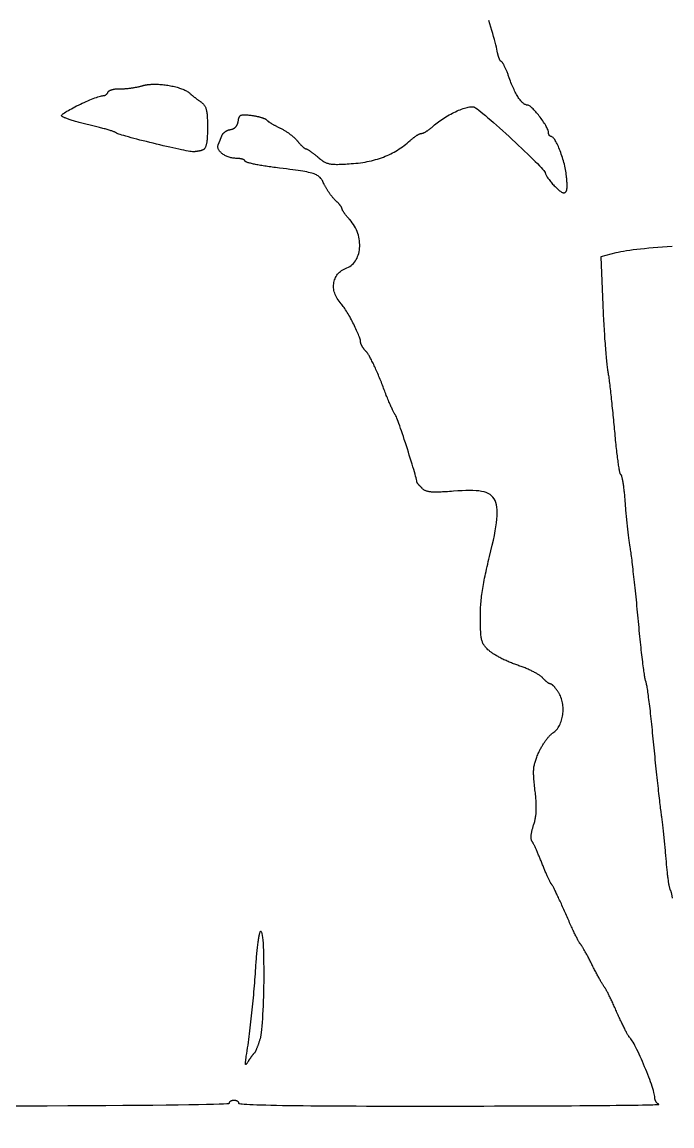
# Model space of a CAD drawing. Extents: x 2.5 to 77.5, y 2.5 to 77.5.
# Drawn here: x 39.68 to 52.06, y 18.83 to 39.86 of the extents above; entities that cross this region are included whole.
import ezdxf

# ---------------------------------------------------------------- set-up
doc = ezdxf.new("R2010")
doc.units = 0
doc.layers.get('0').update_dxf_attribs({"linetype": 'CONTINUOUS'})
doc.layers.add('YUYUKO', color=7, linetype='CONTINUOUS')

msp = doc.modelspace()

# ---------------------------------------------------------------- linework, layer by layer
msp.add_circle((40, 40), 37.5)
at = {"layer": 'YUYUKO'}
for points in [[(39.297, 19.21), (39.74, 19.211), (40.159, 19.213), (40.554, 19.215), (40.925, 19.217), (41.273, 19.219), (41.597, 19.221), (41.897, 19.223), (42.173, 19.225), (42.425, 19.228), (42.653, 19.231), (42.858, 19.233), (43.038, 19.236), (43.195, 19.239), (43.327, 19.242), (43.435, 19.246), (43.52, 19.249), (43.58, 19.253), (43.616, 19.256), (43.628, 19.26), (43.629, 19.263), (43.629, 19.266), (43.63, 19.269), (43.63, 19.272), (43.631, 19.275), (43.633, 19.278), (43.634, 19.281), (43.636, 19.284), (43.638, 19.286), (43.64, 19.289), (43.642, 19.292), (43.645, 19.294), (43.647, 19.296), (43.65, 19.299), (43.653, 19.301), (43.656, 19.303), (43.659, 19.305), (43.663, 19.307), (43.666, 19.309), (43.67, 19.31), (43.674, 19.312), (43.678, 19.313), (43.682, 19.314), (43.686, 19.315), (43.69, 19.316), (43.694, 19.317), (43.699, 19.318), (43.703, 19.319), (43.708, 19.319), (43.713, 19.319), (43.717, 19.319), (43.722, 19.319), (43.727, 19.319), (43.731, 19.319), (43.736, 19.318), (43.74, 19.317), (43.745, 19.316), (43.749, 19.315), (43.753, 19.314), (43.757, 19.313), (43.761, 19.312), (43.765, 19.31), (43.768, 19.309), (43.772, 19.307), (43.775, 19.305), (43.779, 19.303), (43.782, 19.301), (43.785, 19.299), (43.788, 19.296), (43.79, 19.294), (43.793, 19.292), (43.795, 19.289), (43.797, 19.286), (43.799, 19.284), (43.801, 19.281), (43.802, 19.278), (43.803, 19.275), (43.804, 19.272), (43.805, 19.269), (43.806, 19.266), (43.806, 19.263), (43.806, 19.26), (43.811, 19.256), (43.823, 19.253), (43.845, 19.249), (43.875, 19.246), (43.914, 19.243), (43.961, 19.24), (44.017, 19.237), (44.081, 19.234), (44.153, 19.231), (44.234, 19.228), (44.324, 19.226), (44.422, 19.224), (44.528, 19.222), (44.642, 19.219), (44.765, 19.218), (44.896, 19.216), (45.036, 19.214), (45.183, 19.213), (45.339, 19.211), (45.504, 19.21), (45.676, 19.209), (45.856, 19.208), (46.045, 19.207), (46.242, 19.206), (46.447, 19.206), (46.66, 19.205), (46.881, 19.205), (47.11, 19.205), (47.347, 19.205), (47.592, 19.205), (47.845, 19.205), (48.058, 19.205), (48.269, 19.206), (48.476, 19.206), (48.68, 19.207), (48.88, 19.207), (49.075, 19.208), (49.267, 19.208), (49.453, 19.209), (49.635, 19.21), (49.811, 19.211), (49.982, 19.212), (50.147, 19.213), (50.306, 19.214), (50.459, 19.215), (50.605, 19.216), (50.744, 19.217), (50.876, 19.219), (51, 19.22), (51.117, 19.221), (51.226, 19.222), (51.326, 19.224), (51.417, 19.225), (51.5, 19.227), (51.574, 19.228), (51.638, 19.23), (51.693, 19.231), (51.737, 19.233), (51.771, 19.234), (51.795, 19.236), (51.808, 19.237), (51.809, 19.239), (51.805, 19.241), (51.802, 19.243), (51.798, 19.245), (51.794, 19.247), (51.79, 19.25), (51.786, 19.253), (51.783, 19.256), (51.779, 19.259), (51.776, 19.263), (51.773, 19.266), (51.769, 19.27), (51.766, 19.274), (51.763, 19.278), (51.76, 19.282), (51.757, 19.287), (51.755, 19.291), (51.752, 19.296), (51.75, 19.301), (51.747, 19.306), (51.745, 19.311), (51.743, 19.316), (51.742, 19.321), (51.74, 19.326), (51.738, 19.331), (51.737, 19.336), (51.736, 19.341), (51.735, 19.347), (51.734, 19.352), (51.734, 19.357), (51.733, 19.363), (51.733, 19.368), (51.732, 19.387), (51.728, 19.41), (51.723, 19.437), (51.715, 19.467), (51.706, 19.501), (51.694, 19.538), (51.682, 19.578), (51.668, 19.62), (51.652, 19.664), (51.636, 19.71), (51.618, 19.757), (51.599, 19.806), (51.58, 19.855), (51.56, 19.904), (51.54, 19.954), (51.519, 20.004), (51.498, 20.053), (51.477, 20.101), (51.456, 20.149), (51.435, 20.194), (51.414, 20.238), (51.394, 20.28), (51.375, 20.32), (51.356, 20.357), (51.338, 20.39), (51.321, 20.421), (51.305, 20.447), (51.29, 20.47), (51.277, 20.488), (51.265, 20.502), (51.255, 20.511), (51.252, 20.513), (51.249, 20.517), (51.245, 20.521), (51.241, 20.527), (51.237, 20.534), (51.232, 20.541), (51.226, 20.55), (51.22, 20.56), (51.214, 20.571), (51.208, 20.583), (51.201, 20.596), (51.193, 20.609), (51.186, 20.624), (51.178, 20.639), (51.17, 20.655), (51.161, 20.671), (51.153, 20.689), (51.144, 20.707), (51.135, 20.726), (51.125, 20.745), (51.116, 20.765), (51.106, 20.785), (51.096, 20.806), (51.086, 20.827), (51.076, 20.849), (51.066, 20.871), (51.055, 20.894), (51.045, 20.917), (51.034, 20.94), (51.024, 20.964), (51.013, 20.987), (51.003, 21.011), (50.993, 21.034), (50.982, 21.058), (50.972, 21.081), (50.961, 21.103), (50.951, 21.125), (50.941, 21.147), (50.931, 21.169), (50.922, 21.19), (50.912, 21.21), (50.903, 21.23), (50.893, 21.25), (50.884, 21.268), (50.876, 21.286), (50.867, 21.304), (50.859, 21.321), (50.851, 21.337), (50.843, 21.352), (50.836, 21.367), (50.829, 21.38), (50.822, 21.393), (50.816, 21.405), (50.81, 21.416), (50.805, 21.426), (50.799, 21.435), (50.795, 21.443), (50.791, 21.45), (50.787, 21.455), (50.784, 21.46), (50.781, 21.463), (50.779, 21.466), (50.776, 21.468), (50.774, 21.471), (50.77, 21.475), (50.767, 21.48), (50.762, 21.486), (50.758, 21.493), (50.753, 21.501), (50.747, 21.51), (50.741, 21.52), (50.735, 21.53), (50.728, 21.541), (50.722, 21.553), (50.714, 21.566), (50.707, 21.579), (50.699, 21.593), (50.691, 21.608), (50.682, 21.623), (50.673, 21.639), (50.665, 21.655), (50.655, 21.672), (50.646, 21.689), (50.637, 21.707), (50.627, 21.725), (50.617, 21.744), (50.607, 21.763), (50.597, 21.782), (50.587, 21.802), (50.577, 21.822), (50.566, 21.842), (50.556, 21.862), (50.546, 21.883), (50.535, 21.903), (50.525, 21.923), (50.515, 21.944), (50.504, 21.963), (50.494, 21.983), (50.484, 22.002), (50.474, 22.021), (50.464, 22.04), (50.455, 22.058), (50.445, 22.076), (50.436, 22.093), (50.427, 22.11), (50.418, 22.126), (50.409, 22.142), (50.4, 22.157), (50.392, 22.172), (50.384, 22.186), (50.376, 22.199), (50.369, 22.212), (50.362, 22.224), (50.355, 22.235), (50.349, 22.246), (50.343, 22.255), (50.337, 22.264), (50.332, 22.272), (50.328, 22.279), (50.323, 22.285), (50.319, 22.29), (50.316, 22.294), (50.313, 22.297), (50.311, 22.3), (50.308, 22.302), (50.305, 22.306), (50.302, 22.311), (50.297, 22.317), (50.293, 22.325), (50.287, 22.334), (50.282, 22.345), (50.275, 22.356), (50.269, 22.369), (50.261, 22.383), (50.254, 22.398), (50.246, 22.414), (50.237, 22.431), (50.228, 22.449), (50.219, 22.468), (50.21, 22.488), (50.2, 22.508), (50.189, 22.53), (50.179, 22.552), (50.168, 22.575), (50.157, 22.599), (50.146, 22.623), (50.135, 22.648), (50.123, 22.673), (50.111, 22.699), (50.099, 22.726), (50.087, 22.753), (50.075, 22.78), (50.063, 22.808), (50.05, 22.836), (50.038, 22.865), (50.025, 22.893), (50.013, 22.921), (50.001, 22.949), (49.988, 22.977), (49.976, 23.004), (49.964, 23.03), (49.953, 23.056), (49.941, 23.082), (49.93, 23.107), (49.918, 23.131), (49.907, 23.155), (49.897, 23.178), (49.886, 23.2), (49.876, 23.222), (49.866, 23.243), (49.857, 23.263), (49.848, 23.282), (49.839, 23.3), (49.83, 23.317), (49.822, 23.333), (49.815, 23.348), (49.808, 23.362), (49.801, 23.375), (49.795, 23.387), (49.789, 23.397), (49.784, 23.406), (49.779, 23.414), (49.775, 23.421), (49.772, 23.426), (49.769, 23.43), (49.767, 23.432), (49.765, 23.434), (49.762, 23.437), (49.759, 23.441), (49.756, 23.446), (49.753, 23.452), (49.749, 23.458), (49.745, 23.466), (49.74, 23.474), (49.736, 23.483), (49.731, 23.493), (49.725, 23.503), (49.72, 23.514), (49.714, 23.526), (49.708, 23.538), (49.702, 23.551), (49.696, 23.565), (49.69, 23.579), (49.683, 23.594), (49.676, 23.609), (49.67, 23.624), (49.663, 23.641), (49.655, 23.657), (49.648, 23.674), (49.641, 23.691), (49.634, 23.709), (49.626, 23.726), (49.619, 23.745), (49.611, 23.763), (49.604, 23.782), (49.596, 23.8), (49.589, 23.819), (49.581, 23.838), (49.574, 23.857), (49.566, 23.876), (49.559, 23.895), (49.551, 23.914), (49.544, 23.932), (49.536, 23.95), (49.529, 23.968), (49.521, 23.986), (49.514, 24.003), (49.506, 24.02), (49.499, 24.037), (49.492, 24.053), (49.485, 24.069), (49.478, 24.085), (49.471, 24.1), (49.465, 24.114), (49.458, 24.128), (49.452, 24.142), (49.446, 24.154), (49.44, 24.167), (49.435, 24.178), (49.429, 24.189), (49.424, 24.199), (49.419, 24.208), (49.415, 24.217), (49.41, 24.225), (49.406, 24.231), (49.403, 24.238), (49.399, 24.243), (49.396, 24.247), (49.393, 24.251), (49.391, 24.256), (49.388, 24.261), (49.386, 24.267), (49.384, 24.273), (49.382, 24.28), (49.381, 24.287), (49.38, 24.295), (49.379, 24.302), (49.378, 24.311), (49.378, 24.319), (49.378, 24.328), (49.378, 24.338), (49.378, 24.348), (49.379, 24.358), (49.38, 24.368), (49.381, 24.379), (49.382, 24.39), (49.384, 24.401), (49.386, 24.413), (49.388, 24.424), (49.391, 24.437), (49.393, 24.449), (49.396, 24.462), (49.4, 24.474), (49.403, 24.488), (49.407, 24.501), (49.411, 24.514), (49.415, 24.528), (49.419, 24.542), (49.424, 24.556), (49.43, 24.573), (49.435, 24.591), (49.44, 24.608), (49.445, 24.625), (49.449, 24.643), (49.453, 24.66), (49.457, 24.678), (49.46, 24.696), (49.463, 24.714), (49.466, 24.732), (49.468, 24.751), (49.471, 24.769), (49.472, 24.789), (49.474, 24.808), (49.475, 24.828), (49.476, 24.849), (49.476, 24.869), (49.476, 24.891), (49.476, 24.913), (49.476, 24.935), (49.475, 24.958), (49.474, 24.982), (49.473, 25.007), (49.471, 25.032), (49.469, 25.058), (49.467, 25.085), (49.464, 25.112), (49.462, 25.14), (49.459, 25.17), (49.455, 25.2), (49.451, 25.231), (49.447, 25.267), (49.443, 25.302), (49.439, 25.335), (49.436, 25.366), (49.433, 25.395), (49.431, 25.424), (49.429, 25.451), (49.427, 25.476), (49.426, 25.501), (49.425, 25.525), (49.425, 25.547), (49.425, 25.569), (49.425, 25.59), (49.426, 25.61), (49.428, 25.63), (49.43, 25.649), (49.432, 25.668), (49.435, 25.686), (49.439, 25.705), (49.443, 25.723), (49.447, 25.741), (49.452, 25.759), (49.458, 25.778), (49.464, 25.797), (49.471, 25.816), (49.478, 25.835), (49.486, 25.855), (49.494, 25.876), (49.503, 25.897), (49.513, 25.919), (49.523, 25.942), (49.53, 25.957), (49.537, 25.972), (49.545, 25.987), (49.552, 26.002), (49.56, 26.016), (49.568, 26.031), (49.576, 26.046), (49.585, 26.061), (49.594, 26.075), (49.602, 26.09), (49.611, 26.104), (49.62, 26.118), (49.63, 26.132), (49.639, 26.145), (49.648, 26.159), (49.657, 26.172), (49.667, 26.184), (49.676, 26.197), (49.686, 26.208), (49.695, 26.22), (49.704, 26.231), (49.713, 26.242), (49.722, 26.252), (49.731, 26.262), (49.74, 26.271), (49.749, 26.279), (49.758, 26.287), (49.766, 26.295), (49.774, 26.301), (49.782, 26.307), (49.79, 26.313), (49.809, 26.326), (49.827, 26.341), (49.845, 26.358), (49.861, 26.375), (49.877, 26.394), (49.891, 26.415), (49.905, 26.436), (49.917, 26.458), (49.929, 26.481), (49.939, 26.505), (49.949, 26.529), (49.957, 26.555), (49.965, 26.581), (49.971, 26.607), (49.977, 26.634), (49.981, 26.662), (49.984, 26.689), (49.986, 26.717), (49.987, 26.745), (49.987, 26.773), (49.986, 26.802), (49.984, 26.83), (49.98, 26.858), (49.975, 26.885), (49.97, 26.913), (49.962, 26.94), (49.954, 26.966), (49.945, 26.992), (49.934, 27.018), (49.922, 27.042), (49.909, 27.066), (49.903, 27.076), (49.897, 27.085), (49.891, 27.095), (49.885, 27.104), (49.879, 27.113), (49.873, 27.122), (49.867, 27.13), (49.861, 27.139), (49.856, 27.147), (49.85, 27.155), (49.844, 27.162), (49.838, 27.17), (49.832, 27.177), (49.826, 27.184), (49.821, 27.19), (49.815, 27.197), (49.81, 27.203), (49.804, 27.208), (49.799, 27.214), (49.794, 27.219), (49.789, 27.223), (49.784, 27.227), (49.78, 27.231), (49.775, 27.235), (49.771, 27.238), (49.767, 27.24), (49.763, 27.242), (49.759, 27.244), (49.756, 27.245), (49.753, 27.246), (49.75, 27.246), (49.747, 27.246), (49.744, 27.247), (49.74, 27.248), (49.737, 27.249), (49.733, 27.25), (49.729, 27.252), (49.725, 27.254), (49.72, 27.256), (49.716, 27.258), (49.711, 27.261), (49.706, 27.264), (49.702, 27.267), (49.696, 27.271), (49.691, 27.275), (49.686, 27.278), (49.681, 27.283), (49.675, 27.287), (49.67, 27.291), (49.664, 27.296), (49.659, 27.301), (49.653, 27.306), (49.647, 27.311), (49.642, 27.316), (49.636, 27.322), (49.63, 27.327), (49.625, 27.333), (49.619, 27.339), (49.614, 27.344), (49.608, 27.35), (49.603, 27.356), (49.597, 27.363), (49.592, 27.369), (49.585, 27.376), (49.577, 27.382), (49.569, 27.389), (49.56, 27.397), (49.549, 27.404), (49.538, 27.412), (49.527, 27.419), (49.514, 27.427), (49.501, 27.435), (49.487, 27.443), (49.473, 27.452), (49.458, 27.46), (49.443, 27.468), (49.426, 27.477), (49.41, 27.485), (49.393, 27.493), (49.376, 27.502), (49.358, 27.51), (49.34, 27.518), (49.321, 27.527), (49.302, 27.535), (49.283, 27.543), (49.264, 27.551), (49.244, 27.559), (49.225, 27.566), (49.205, 27.574), (49.185, 27.581), (49.165, 27.588), (49.145, 27.595), (49.125, 27.602), (49.105, 27.609), (49.085, 27.616), (49.065, 27.623), (49.044, 27.631), (49.024, 27.639), (49.003, 27.647), (48.982, 27.655), (48.962, 27.664), (48.941, 27.673), (48.921, 27.682), (48.9, 27.691), (48.88, 27.7), (48.86, 27.709), (48.841, 27.719), (48.821, 27.728), (48.802, 27.738), (48.784, 27.748), (48.765, 27.757), (48.748, 27.767), (48.73, 27.776), (48.714, 27.786), (48.697, 27.795), (48.682, 27.805), (48.667, 27.814), (48.653, 27.823), (48.639, 27.832), (48.626, 27.841), (48.614, 27.85), (48.603, 27.859), (48.593, 27.867), (48.584, 27.875), (48.569, 27.888), (48.555, 27.9), (48.543, 27.913), (48.531, 27.925), (48.519, 27.936), (48.509, 27.948), (48.499, 27.96), (48.49, 27.971), (48.481, 27.983), (48.474, 27.995), (48.466, 28.008), (48.46, 28.021), (48.454, 28.034), (48.448, 28.049), (48.443, 28.064), (48.439, 28.08), (48.435, 28.096), (48.431, 28.114), (48.428, 28.133), (48.425, 28.154), (48.422, 28.175), (48.42, 28.198), (48.418, 28.223), (48.417, 28.249), (48.415, 28.276), (48.414, 28.306), (48.413, 28.338), (48.412, 28.371), (48.411, 28.407), (48.411, 28.444), (48.41, 28.484), (48.41, 28.516), (48.41, 28.549), (48.41, 28.581), (48.411, 28.613), (48.412, 28.646), (48.414, 28.678), (48.416, 28.711), (48.418, 28.745), (48.42, 28.778), (48.423, 28.812), (48.427, 28.847), (48.431, 28.882), (48.435, 28.917), (48.44, 28.953), (48.445, 28.989), (48.45, 29.026), (48.456, 29.064), (48.462, 29.102), (48.469, 29.141), (48.476, 29.18), (48.484, 29.221), (48.492, 29.262), (48.5, 29.304), (48.509, 29.347), (48.519, 29.391), (48.529, 29.436), (48.539, 29.482), (48.55, 29.529), (48.561, 29.577), (48.573, 29.626), (48.586, 29.676), (48.612, 29.785), (48.637, 29.888), (48.658, 29.985), (48.677, 30.076), (48.694, 30.161), (48.707, 30.241), (48.718, 30.316), (48.726, 30.385), (48.731, 30.45), (48.733, 30.51), (48.731, 30.565), (48.727, 30.615), (48.718, 30.661), (48.707, 30.703), (48.692, 30.741), (48.673, 30.775), (48.651, 30.805), (48.625, 30.831), (48.595, 30.854), (48.56, 30.874), (48.522, 30.891), (48.48, 30.904), (48.434, 30.915), (48.383, 30.923), (48.328, 30.929), (48.268, 30.932), (48.204, 30.933), (48.135, 30.932), (48.062, 30.929), (47.983, 30.925), (47.9, 30.919), (47.86, 30.915), (47.822, 30.913), (47.787, 30.91), (47.753, 30.908), (47.72, 30.906), (47.69, 30.904), (47.661, 30.902), (47.634, 30.901), (47.608, 30.9), (47.583, 30.9), (47.56, 30.9), (47.539, 30.9), (47.518, 30.9), (47.499, 30.901), (47.481, 30.902), (47.465, 30.904), (47.449, 30.906), (47.434, 30.908), (47.42, 30.911), (47.407, 30.914), (47.394, 30.917), (47.383, 30.921), (47.372, 30.925), (47.362, 30.93), (47.352, 30.935), (47.342, 30.94), (47.334, 30.946), (47.325, 30.952), (47.317, 30.959), (47.309, 30.966), (47.301, 30.974), (47.296, 30.979), (47.291, 30.984), (47.286, 30.989), (47.281, 30.994), (47.276, 30.999), (47.271, 31.004), (47.267, 31.009), (47.262, 31.014), (47.258, 31.018), (47.253, 31.023), (47.249, 31.028), (47.245, 31.032), (47.241, 31.037), (47.238, 31.041), (47.234, 31.045), (47.231, 31.049), (47.227, 31.053), (47.224, 31.057), (47.221, 31.06), (47.219, 31.064), (47.216, 31.067), (47.214, 31.07), (47.212, 31.073), (47.21, 31.075), (47.208, 31.078), (47.207, 31.08), (47.206, 31.082), (47.205, 31.084), (47.204, 31.086), (47.204, 31.087), (47.203, 31.088), (47.202, 31.1), (47.199, 31.118), (47.194, 31.141), (47.186, 31.171), (47.177, 31.205), (47.166, 31.244), (47.154, 31.287), (47.14, 31.334), (47.126, 31.383), (47.11, 31.436), (47.093, 31.491), (47.075, 31.547), (47.057, 31.606), (47.039, 31.665), (47.02, 31.724), (47.001, 31.784), (46.982, 31.843), (46.962, 31.901), (46.944, 31.958), (46.925, 32.013), (46.907, 32.066), (46.89, 32.116), (46.874, 32.163), (46.859, 32.207), (46.844, 32.246), (46.831, 32.281), (46.82, 32.311), (46.81, 32.336), (46.802, 32.354), (46.795, 32.367), (46.791, 32.373), (46.788, 32.375), (46.785, 32.379), (46.781, 32.384), (46.777, 32.391), (46.772, 32.398), (46.767, 32.408), (46.762, 32.418), (46.756, 32.429), (46.749, 32.442), (46.743, 32.456), (46.736, 32.471), (46.728, 32.487), (46.721, 32.504), (46.713, 32.522), (46.704, 32.541), (46.696, 32.56), (46.687, 32.581), (46.678, 32.602), (46.668, 32.624), (46.659, 32.647), (46.649, 32.671), (46.639, 32.695), (46.629, 32.72), (46.619, 32.745), (46.609, 32.771), (46.598, 32.798), (46.588, 32.825), (46.577, 32.852), (46.567, 32.879), (46.556, 32.908), (46.545, 32.936), (46.534, 32.964), (46.524, 32.993), (46.512, 33.021), (46.501, 33.049), (46.49, 33.077), (46.479, 33.104), (46.467, 33.132), (46.456, 33.158), (46.445, 33.185), (46.433, 33.211), (46.422, 33.237), (46.411, 33.262), (46.4, 33.286), (46.389, 33.31), (46.378, 33.333), (46.367, 33.356), (46.356, 33.378), (46.346, 33.399), (46.336, 33.419), (46.326, 33.438), (46.316, 33.456), (46.307, 33.473), (46.298, 33.49), (46.289, 33.505), (46.28, 33.519), (46.272, 33.532), (46.265, 33.543), (46.257, 33.554), (46.251, 33.563), (46.244, 33.571), (46.238, 33.577), (46.233, 33.583), (46.227, 33.589), (46.222, 33.595), (46.216, 33.601), (46.211, 33.607), (46.206, 33.613), (46.2, 33.619), (46.195, 33.626), (46.191, 33.632), (46.186, 33.639), (46.181, 33.645), (46.177, 33.651), (46.172, 33.658), (46.168, 33.664), (46.164, 33.67), (46.16, 33.677), (46.157, 33.683), (46.153, 33.689), (46.15, 33.695), (46.147, 33.701), (46.144, 33.707), (46.142, 33.712), (46.14, 33.718), (46.137, 33.723), (46.136, 33.728), (46.134, 33.733), (46.133, 33.738), (46.132, 33.743), (46.131, 33.747), (46.13, 33.751), (46.13, 33.755), (46.13, 33.767), (46.127, 33.781), (46.124, 33.797), (46.119, 33.815), (46.113, 33.834), (46.105, 33.856), (46.097, 33.879), (46.087, 33.903), (46.077, 33.928), (46.065, 33.955), (46.053, 33.982), (46.041, 34.01), (46.027, 34.039), (46.013, 34.068), (45.998, 34.098), (45.983, 34.127), (45.968, 34.157), (45.953, 34.186), (45.937, 34.215), (45.921, 34.244), (45.905, 34.272), (45.889, 34.3), (45.873, 34.326), (45.858, 34.351), (45.842, 34.376), (45.827, 34.399), (45.813, 34.42), (45.799, 34.44), (45.785, 34.457), (45.772, 34.473), (45.76, 34.487), (45.738, 34.512), (45.719, 34.537), (45.7, 34.562), (45.684, 34.588), (45.669, 34.613), (45.657, 34.639), (45.645, 34.665), (45.636, 34.692), (45.628, 34.718), (45.622, 34.744), (45.618, 34.77), (45.615, 34.796), (45.614, 34.821), (45.614, 34.847), (45.617, 34.872), (45.621, 34.896), (45.626, 34.92), (45.633, 34.944), (45.642, 34.967), (45.652, 34.989), (45.664, 35.011), (45.677, 35.032), (45.692, 35.052), (45.709, 35.071), (45.727, 35.089), (45.747, 35.106), (45.768, 35.122), (45.791, 35.137), (45.815, 35.151), (45.841, 35.164), (45.868, 35.175), (45.896, 35.188), (45.923, 35.202), (45.948, 35.219), (45.971, 35.238), (45.992, 35.259), (46.012, 35.281), (46.03, 35.306), (46.046, 35.332), (46.061, 35.359), (46.073, 35.388), (46.084, 35.418), (46.093, 35.449), (46.101, 35.481), (46.106, 35.514), (46.11, 35.548), (46.112, 35.583), (46.112, 35.618), (46.111, 35.653), (46.107, 35.689), (46.102, 35.724), (46.095, 35.76), (46.086, 35.796), (46.075, 35.831), (46.062, 35.867), (46.048, 35.901), (46.031, 35.936), (46.013, 35.969), (45.993, 36.002), (45.971, 36.034), (45.947, 36.064), (45.921, 36.094), (45.913, 36.102), (45.905, 36.111), (45.898, 36.119), (45.89, 36.128), (45.883, 36.136), (45.876, 36.145), (45.869, 36.153), (45.862, 36.162), (45.855, 36.17), (45.849, 36.178), (45.843, 36.186), (45.837, 36.194), (45.831, 36.202), (45.825, 36.21), (45.82, 36.217), (45.815, 36.224), (45.81, 36.231), (45.805, 36.238), (45.801, 36.245), (45.797, 36.251), (45.793, 36.257), (45.79, 36.263), (45.787, 36.269), (45.784, 36.274), (45.782, 36.279), (45.78, 36.284), (45.778, 36.288), (45.777, 36.292), (45.776, 36.295), (45.775, 36.299), (45.775, 36.301), (45.775, 36.304), (45.774, 36.307), (45.773, 36.31), (45.772, 36.313), (45.771, 36.317), (45.769, 36.321), (45.767, 36.325), (45.764, 36.329), (45.762, 36.334), (45.759, 36.338), (45.756, 36.343), (45.752, 36.348), (45.749, 36.353), (45.745, 36.359), (45.741, 36.364), (45.736, 36.369), (45.732, 36.375), (45.727, 36.381), (45.722, 36.386), (45.717, 36.392), (45.712, 36.398), (45.706, 36.404), (45.701, 36.41), (45.695, 36.416), (45.689, 36.422), (45.683, 36.428), (45.677, 36.434), (45.671, 36.44), (45.665, 36.446), (45.658, 36.452), (45.652, 36.458), (45.645, 36.464), (45.639, 36.471), (45.632, 36.478), (45.625, 36.485), (45.618, 36.493), (45.61, 36.501), (45.603, 36.509), (45.595, 36.518), (45.588, 36.527), (45.58, 36.537), (45.573, 36.546), (45.565, 36.556), (45.558, 36.566), (45.55, 36.577), (45.542, 36.587), (45.535, 36.598), (45.527, 36.609), (45.52, 36.62), (45.513, 36.63), (45.506, 36.641), (45.499, 36.653), (45.492, 36.664), (45.485, 36.675), (45.478, 36.686), (45.472, 36.697), (45.466, 36.708), (45.46, 36.719), (45.454, 36.729), (45.448, 36.74), (45.443, 36.75), (45.438, 36.761), (45.428, 36.781), (45.419, 36.8), (45.41, 36.818), (45.4, 36.835), (45.391, 36.85), (45.381, 36.865), (45.37, 36.879), (45.359, 36.892), (45.347, 36.904), (45.334, 36.915), (45.319, 36.926), (45.304, 36.936), (45.286, 36.945), (45.267, 36.954), (45.246, 36.963), (45.223, 36.971), (45.197, 36.978), (45.169, 36.986), (45.139, 36.993), (45.106, 37), (45.069, 37.007), (45.03, 37.014), (44.987, 37.021), (44.941, 37.028), (44.891, 37.035), (44.838, 37.043), (44.78, 37.05), (44.719, 37.058), (44.653, 37.066), (44.582, 37.075), (44.507, 37.084), (44.476, 37.088), (44.446, 37.092), (44.416, 37.096), (44.387, 37.1), (44.358, 37.105), (44.329, 37.109), (44.302, 37.113), (44.275, 37.117), (44.248, 37.122), (44.223, 37.126), (44.198, 37.13), (44.174, 37.135), (44.151, 37.139), (44.129, 37.143), (44.107, 37.148), (44.087, 37.152), (44.068, 37.156), (44.049, 37.16), (44.032, 37.165), (44.016, 37.169), (44.001, 37.173), (43.988, 37.177), (43.975, 37.181), (43.964, 37.184), (43.955, 37.188), (43.946, 37.191), (43.939, 37.195), (43.934, 37.198), (43.93, 37.201), (43.928, 37.204), (43.927, 37.207), (43.927, 37.21), (43.926, 37.213), (43.925, 37.215), (43.923, 37.218), (43.921, 37.221), (43.918, 37.223), (43.915, 37.226), (43.912, 37.228), (43.908, 37.231), (43.904, 37.233), (43.9, 37.235), (43.895, 37.237), (43.89, 37.24), (43.884, 37.242), (43.878, 37.244), (43.872, 37.245), (43.865, 37.247), (43.859, 37.249), (43.852, 37.25), (43.844, 37.252), (43.837, 37.253), (43.829, 37.255), (43.821, 37.256), (43.813, 37.257), (43.805, 37.258), (43.796, 37.258), (43.787, 37.259), (43.779, 37.259), (43.77, 37.26), (43.76, 37.26), (43.751, 37.26), (43.733, 37.261), (43.714, 37.262), (43.696, 37.264), (43.678, 37.267), (43.66, 37.271), (43.642, 37.276), (43.624, 37.281), (43.607, 37.287), (43.59, 37.294), (43.574, 37.301), (43.558, 37.309), (43.542, 37.317), (43.527, 37.326), (43.513, 37.335), (43.5, 37.345), (43.487, 37.355), (43.475, 37.365), (43.464, 37.376), (43.453, 37.387), (43.444, 37.398), (43.435, 37.409), (43.428, 37.42), (43.422, 37.431), (43.417, 37.443), (43.413, 37.454), (43.41, 37.466), (43.409, 37.477), (43.408, 37.488), (43.41, 37.499), (43.413, 37.51), (43.417, 37.521), (43.419, 37.524), (43.42, 37.528), (43.422, 37.532), (43.424, 37.537), (43.426, 37.541), (43.428, 37.546), (43.43, 37.551), (43.433, 37.556), (43.435, 37.561), (43.437, 37.567), (43.439, 37.572), (43.442, 37.578), (43.444, 37.584), (43.446, 37.589), (43.449, 37.595), (43.451, 37.601), (43.453, 37.607), (43.456, 37.613), (43.458, 37.619), (43.461, 37.625), (43.463, 37.632), (43.465, 37.638), (43.468, 37.644), (43.47, 37.65), (43.472, 37.656), (43.474, 37.662), (43.476, 37.667), (43.479, 37.673), (43.481, 37.679), (43.483, 37.684), (43.485, 37.69), (43.487, 37.695), (43.489, 37.701), (43.492, 37.706), (43.495, 37.711), (43.498, 37.716), (43.502, 37.721), (43.506, 37.727), (43.51, 37.732), (43.514, 37.737), (43.519, 37.741), (43.524, 37.746), (43.529, 37.751), (43.534, 37.755), (43.54, 37.76), (43.545, 37.764), (43.551, 37.768), (43.557, 37.772), (43.563, 37.776), (43.569, 37.78), (43.576, 37.783), (43.582, 37.787), (43.589, 37.79), (43.595, 37.793), (43.602, 37.795), (43.609, 37.798), (43.615, 37.8), (43.622, 37.802), (43.629, 37.804), (43.636, 37.806), (43.643, 37.807), (43.65, 37.808), (43.657, 37.81), (43.665, 37.811), (43.673, 37.813), (43.68, 37.815), (43.687, 37.817), (43.694, 37.82), (43.701, 37.823), (43.707, 37.826), (43.714, 37.83), (43.72, 37.833), (43.726, 37.837), (43.731, 37.841), (43.737, 37.846), (43.742, 37.851), (43.747, 37.855), (43.752, 37.861), (43.757, 37.866), (43.761, 37.872), (43.765, 37.878), (43.769, 37.884), (43.773, 37.89), (43.777, 37.897), (43.78, 37.904), (43.783, 37.911), (43.786, 37.918), (43.788, 37.926), (43.791, 37.934), (43.793, 37.942), (43.795, 37.95), (43.796, 37.958), (43.798, 37.967), (43.8, 37.979), (43.801, 37.991), (43.803, 38.001), (43.805, 38.011), (43.808, 38.02), (43.81, 38.029), (43.813, 38.037), (43.816, 38.045), (43.819, 38.051), (43.823, 38.057), (43.827, 38.063), (43.832, 38.068), (43.837, 38.073), (43.843, 38.077), (43.849, 38.08), (43.856, 38.083), (43.863, 38.085), (43.871, 38.087), (43.88, 38.089), (43.89, 38.09), (43.9, 38.091), (43.912, 38.091), (43.924, 38.091), (43.937, 38.09), (43.951, 38.089), (43.966, 38.088), (43.982, 38.086), (44, 38.085), (44.018, 38.082), (44.037, 38.08), (44.058, 38.077), (44.071, 38.075), (44.084, 38.073), (44.096, 38.071), (44.109, 38.069), (44.122, 38.067), (44.134, 38.065), (44.146, 38.062), (44.158, 38.06), (44.17, 38.057), (44.181, 38.055), (44.193, 38.052), (44.204, 38.049), (44.215, 38.046), (44.225, 38.043), (44.235, 38.04), (44.245, 38.037), (44.255, 38.034), (44.264, 38.031), (44.272, 38.028), (44.281, 38.025), (44.288, 38.022), (44.296, 38.019), (44.303, 38.016), (44.309, 38.013), (44.315, 38.01), (44.32, 38.007), (44.325, 38.004), (44.329, 38.001), (44.332, 37.998), (44.335, 37.995), (44.338, 37.993), (44.34, 37.99), (44.343, 37.986), (44.346, 37.983), (44.35, 37.979), (44.354, 37.976), (44.359, 37.972), (44.365, 37.967), (44.37, 37.963), (44.377, 37.958), (44.384, 37.954), (44.391, 37.949), (44.398, 37.944), (44.406, 37.939), (44.415, 37.934), (44.423, 37.928), (44.432, 37.923), (44.441, 37.917), (44.451, 37.912), (44.461, 37.906), (44.471, 37.9), (44.481, 37.895), (44.492, 37.889), (44.503, 37.883), (44.514, 37.878), (44.525, 37.872), (44.536, 37.866), (44.547, 37.86), (44.559, 37.855), (44.57, 37.849), (44.582, 37.843), (44.594, 37.838), (44.605, 37.832), (44.617, 37.826), (44.63, 37.82), (44.642, 37.814), (44.654, 37.807), (44.667, 37.799), (44.679, 37.792), (44.691, 37.784), (44.704, 37.777), (44.716, 37.768), (44.729, 37.76), (44.741, 37.752), (44.753, 37.743), (44.765, 37.735), (44.777, 37.726), (44.789, 37.717), (44.801, 37.708), (44.812, 37.699), (44.823, 37.69), (44.834, 37.681), (44.845, 37.672), (44.855, 37.663), (44.865, 37.654), (44.875, 37.645), (44.884, 37.636), (44.893, 37.628), (44.901, 37.619), (44.909, 37.611), (44.917, 37.602), (44.924, 37.594), (44.93, 37.586), (44.936, 37.578), (44.943, 37.571), (44.949, 37.563), (44.955, 37.556), (44.961, 37.548), (44.968, 37.541), (44.974, 37.534), (44.98, 37.527), (44.986, 37.521), (44.993, 37.514), (44.999, 37.508), (45.005, 37.502), (45.011, 37.496), (45.016, 37.491), (45.022, 37.485), (45.028, 37.48), (45.033, 37.475), (45.038, 37.471), (45.043, 37.466), (45.048, 37.462), (45.053, 37.459), (45.058, 37.455), (45.062, 37.452), (45.066, 37.449), (45.07, 37.447), (45.074, 37.445), (45.078, 37.443), (45.081, 37.442), (45.084, 37.441), (45.087, 37.44), (45.089, 37.44), (45.091, 37.44), (45.094, 37.439), (45.098, 37.438), (45.102, 37.437), (45.106, 37.435), (45.111, 37.433), (45.116, 37.43), (45.121, 37.427), (45.127, 37.424), (45.133, 37.42), (45.14, 37.416), (45.147, 37.411), (45.154, 37.407), (45.161, 37.402), (45.169, 37.397), (45.177, 37.391), (45.185, 37.385), (45.193, 37.379), (45.202, 37.373), (45.211, 37.367), (45.22, 37.36), (45.229, 37.353), (45.238, 37.346), (45.247, 37.339), (45.257, 37.331), (45.266, 37.324), (45.276, 37.316), (45.286, 37.308), (45.296, 37.3), (45.306, 37.292), (45.315, 37.283), (45.332, 37.27), (45.347, 37.257), (45.362, 37.245), (45.377, 37.234), (45.391, 37.223), (45.405, 37.214), (45.419, 37.205), (45.432, 37.196), (45.446, 37.189), (45.459, 37.182), (45.473, 37.176), (45.487, 37.17), (45.502, 37.165), (45.517, 37.161), (45.532, 37.157), (45.549, 37.154), (45.566, 37.151), (45.584, 37.149), (45.603, 37.147), (45.623, 37.146), (45.645, 37.146), (45.668, 37.145), (45.692, 37.145), (45.718, 37.146), (45.745, 37.147), (45.775, 37.148), (45.806, 37.149), (45.839, 37.151), (45.874, 37.153), (45.911, 37.156), (45.95, 37.159), (45.996, 37.162), (46.04, 37.166), (46.084, 37.171), (46.128, 37.177), (46.17, 37.183), (46.213, 37.19), (46.254, 37.198), (46.295, 37.206), (46.335, 37.215), (46.374, 37.225), (46.413, 37.235), (46.452, 37.246), (46.489, 37.258), (46.526, 37.271), (46.563, 37.284), (46.599, 37.299), (46.634, 37.313), (46.669, 37.329), (46.703, 37.345), (46.737, 37.362), (46.77, 37.38), (46.803, 37.399), (46.835, 37.418), (46.866, 37.438), (46.897, 37.459), (46.928, 37.48), (46.958, 37.502), (46.987, 37.525), (47.016, 37.549), (47.044, 37.574), (47.072, 37.599), (47.08, 37.606), (47.088, 37.613), (47.097, 37.621), (47.105, 37.628), (47.113, 37.634), (47.122, 37.641), (47.13, 37.648), (47.138, 37.654), (47.147, 37.66), (47.155, 37.666), (47.163, 37.672), (47.171, 37.678), (47.18, 37.684), (47.188, 37.689), (47.196, 37.694), (47.203, 37.699), (47.211, 37.703), (47.218, 37.708), (47.226, 37.712), (47.233, 37.715), (47.24, 37.719), (47.247, 37.722), (47.253, 37.725), (47.259, 37.728), (47.265, 37.73), (47.271, 37.732), (47.276, 37.733), (47.281, 37.735), (47.286, 37.736), (47.29, 37.736), (47.295, 37.736), (47.299, 37.737), (47.303, 37.737), (47.308, 37.738), (47.313, 37.74), (47.318, 37.741), (47.324, 37.743), (47.33, 37.746), (47.336, 37.748), (47.342, 37.751), (47.349, 37.755), (47.356, 37.758), (47.363, 37.762), (47.37, 37.767), (47.378, 37.771), (47.385, 37.776), (47.393, 37.781), (47.401, 37.786), (47.409, 37.791), (47.417, 37.797), (47.425, 37.803), (47.434, 37.809), (47.442, 37.815), (47.45, 37.822), (47.459, 37.828), (47.467, 37.835), (47.475, 37.842), (47.484, 37.849), (47.492, 37.856), (47.5, 37.863), (47.509, 37.871), (47.517, 37.878), (47.539, 37.898), (47.563, 37.918), (47.587, 37.938), (47.613, 37.958), (47.64, 37.977), (47.668, 37.996), (47.696, 38.015), (47.726, 38.034), (47.755, 38.052), (47.785, 38.069), (47.816, 38.086), (47.846, 38.103), (47.877, 38.119), (47.907, 38.134), (47.937, 38.148), (47.967, 38.162), (47.997, 38.175), (48.026, 38.187), (48.054, 38.198), (48.081, 38.207), (48.108, 38.216), (48.133, 38.224), (48.158, 38.231), (48.181, 38.236), (48.203, 38.24), (48.223, 38.242), (48.242, 38.244), (48.259, 38.244), (48.274, 38.242), (48.287, 38.239), (48.298, 38.234), (48.32, 38.22), (48.348, 38.2), (48.381, 38.176), (48.418, 38.146), (48.46, 38.112), (48.506, 38.074), (48.555, 38.033), (48.607, 37.988), (48.661, 37.941), (48.718, 37.891), (48.776, 37.839), (48.836, 37.786), (48.896, 37.731), (48.957, 37.675), (49.018, 37.619), (49.078, 37.563), (49.138, 37.507), (49.196, 37.452), (49.253, 37.398), (49.308, 37.346), (49.36, 37.295), (49.409, 37.247), (49.455, 37.202), (49.497, 37.159), (49.534, 37.12), (49.567, 37.085), (49.595, 37.054), (49.618, 37.028), (49.634, 37.007), (49.645, 36.991), (49.648, 36.981), (49.649, 36.973), (49.652, 36.963), (49.656, 36.952), (49.661, 36.941), (49.668, 36.928), (49.676, 36.915), (49.685, 36.9), (49.695, 36.885), (49.706, 36.87), (49.718, 36.854), (49.731, 36.838), (49.744, 36.821), (49.758, 36.805), (49.773, 36.788), (49.787, 36.771), (49.802, 36.755), (49.818, 36.739), (49.833, 36.723), (49.848, 36.708), (49.864, 36.694), (49.878, 36.68), (49.893, 36.667), (49.907, 36.655), (49.921, 36.644), (49.934, 36.634), (49.947, 36.625), (49.958, 36.618), (49.969, 36.612), (49.979, 36.608), (49.988, 36.605), (49.995, 36.604), (50.002, 36.604), (50.008, 36.605), (50.014, 36.606), (50.019, 36.608), (50.024, 36.61), (50.029, 36.612), (50.034, 36.615), (50.038, 36.619), (50.041, 36.624), (50.045, 36.629), (50.048, 36.634), (50.051, 36.64), (50.053, 36.647), (50.056, 36.655), (50.057, 36.664), (50.059, 36.673), (50.06, 36.683), (50.061, 36.694), (50.062, 36.705), (50.063, 36.718), (50.063, 36.731), (50.063, 36.746), (50.062, 36.761), (50.062, 36.777), (50.061, 36.794), (50.06, 36.813), (50.058, 36.832), (50.057, 36.852), (50.055, 36.873), (50.053, 36.896), (50.05, 36.919), (50.047, 36.95), (50.042, 36.982), (50.037, 37.014), (50.031, 37.047), (50.025, 37.08), (50.017, 37.113), (50.01, 37.146), (50.001, 37.18), (49.992, 37.213), (49.983, 37.246), (49.973, 37.278), (49.963, 37.31), (49.952, 37.342), (49.941, 37.372), (49.93, 37.402), (49.919, 37.431), (49.908, 37.459), (49.896, 37.486), (49.884, 37.512), (49.873, 37.536), (49.861, 37.558), (49.85, 37.579), (49.838, 37.599), (49.827, 37.616), (49.816, 37.632), (49.805, 37.645), (49.795, 37.656), (49.784, 37.665), (49.775, 37.672), (49.765, 37.676), (49.756, 37.677), (49.754, 37.677), (49.751, 37.678), (49.749, 37.678), (49.746, 37.679), (49.744, 37.68), (49.741, 37.681), (49.739, 37.682), (49.737, 37.684), (49.735, 37.686), (49.732, 37.688), (49.73, 37.69), (49.728, 37.692), (49.726, 37.694), (49.724, 37.697), (49.723, 37.699), (49.721, 37.702), (49.719, 37.705), (49.718, 37.708), (49.716, 37.712), (49.715, 37.715), (49.714, 37.718), (49.713, 37.722), (49.712, 37.726), (49.711, 37.729), (49.71, 37.733), (49.709, 37.737), (49.709, 37.741), (49.708, 37.745), (49.708, 37.749), (49.708, 37.753), (49.708, 37.758), (49.707, 37.769), (49.704, 37.782), (49.699, 37.796), (49.693, 37.812), (49.686, 37.829), (49.677, 37.848), (49.666, 37.867), (49.655, 37.887), (49.642, 37.908), (49.629, 37.93), (49.614, 37.952), (49.599, 37.975), (49.583, 37.997), (49.567, 38.02), (49.55, 38.042), (49.533, 38.064), (49.516, 38.086), (49.499, 38.108), (49.481, 38.128), (49.464, 38.148), (49.447, 38.167), (49.431, 38.185), (49.414, 38.201), (49.399, 38.217), (49.384, 38.23), (49.37, 38.242), (49.356, 38.252), (49.344, 38.26), (49.333, 38.267), (49.323, 38.27), (49.314, 38.272), (49.303, 38.273), (49.292, 38.275), (49.281, 38.278), (49.27, 38.283), (49.259, 38.288), (49.248, 38.295), (49.237, 38.302), (49.226, 38.311), (49.214, 38.321), (49.203, 38.332), (49.191, 38.344), (49.18, 38.357), (49.168, 38.372), (49.157, 38.387), (49.145, 38.403), (49.133, 38.42), (49.122, 38.439), (49.11, 38.458), (49.098, 38.478), (49.087, 38.499), (49.075, 38.522), (49.063, 38.545), (49.052, 38.569), (49.04, 38.594), (49.028, 38.62), (49.017, 38.647), (49.006, 38.675), (48.994, 38.703), (48.983, 38.733), (48.972, 38.763), (48.96, 38.795), (48.954, 38.811), (48.949, 38.828), (48.943, 38.844), (48.937, 38.86), (48.931, 38.875), (48.925, 38.89), (48.919, 38.905), (48.913, 38.92), (48.907, 38.934), (48.901, 38.948), (48.895, 38.961), (48.889, 38.974), (48.884, 38.987), (48.878, 38.999), (48.873, 39.01), (48.867, 39.021), (48.862, 39.032), (48.857, 39.042), (48.852, 39.051), (48.847, 39.06), (48.843, 39.068), (48.838, 39.075), (48.834, 39.082), (48.83, 39.088), (48.826, 39.093), (48.822, 39.097), (48.819, 39.101), (48.816, 39.104), (48.813, 39.106), (48.81, 39.108), (48.808, 39.108), (48.806, 39.108), (48.803, 39.109), (48.801, 39.11), (48.799, 39.112), (48.796, 39.114), (48.794, 39.116), (48.792, 39.119), (48.789, 39.122), (48.787, 39.125), (48.784, 39.129), (48.782, 39.134), (48.779, 39.138), (48.777, 39.143), (48.774, 39.148), (48.772, 39.154), (48.769, 39.16), (48.767, 39.166), (48.765, 39.172), (48.762, 39.179), (48.76, 39.186), (48.758, 39.193), (48.755, 39.2), (48.753, 39.207), (48.751, 39.215), (48.749, 39.223), (48.747, 39.231), (48.745, 39.239), (48.743, 39.247), (48.741, 39.256), (48.74, 39.264), (48.738, 39.273), (48.732, 39.303), (48.724, 39.338), (48.715, 39.378), (48.704, 39.423), (48.691, 39.472), (48.677, 39.524), (48.662, 39.579), (48.645, 39.637), (48.628, 39.697), (48.61, 39.76), (48.591, 39.824), (48.572, 39.889)], [(52.065, 35.578), (51.97, 35.572), (51.878, 35.566), (51.788, 35.56), (51.702, 35.553), (51.619, 35.546), (51.539, 35.539), (51.463, 35.531), (51.39, 35.523), (51.321, 35.515), (51.256, 35.506), (51.195, 35.497), (51.138, 35.488), (51.086, 35.479), (51.038, 35.469), (50.994, 35.459), (50.704, 35.385), (50.743, 34.46), (50.745, 34.41), (50.747, 34.361), (50.749, 34.311), (50.752, 34.261), (50.755, 34.211), (50.757, 34.161), (50.76, 34.112), (50.763, 34.062), (50.766, 34.013), (50.769, 33.965), (50.772, 33.917), (50.775, 33.87), (50.778, 33.823), (50.782, 33.777), (50.785, 33.732), (50.788, 33.688), (50.792, 33.645), (50.795, 33.604), (50.799, 33.563), (50.802, 33.524), (50.805, 33.486), (50.809, 33.45), (50.812, 33.415), (50.815, 33.382), (50.819, 33.351), (50.822, 33.322), (50.825, 33.295), (50.829, 33.269), (50.832, 33.246), (50.835, 33.225), (50.838, 33.207), (50.841, 33.188), (50.844, 33.168), (50.847, 33.145), (50.851, 33.121), (50.855, 33.095), (50.858, 33.067), (50.862, 33.038), (50.866, 33.007), (50.87, 32.975), (50.874, 32.941), (50.878, 32.906), (50.883, 32.87), (50.887, 32.832), (50.891, 32.794), (50.896, 32.755), (50.9, 32.714), (50.905, 32.673), (50.909, 32.632), (50.914, 32.589), (50.918, 32.546), (50.923, 32.503), (50.927, 32.459), (50.932, 32.415), (50.936, 32.37), (50.94, 32.326), (50.945, 32.281), (50.949, 32.236), (50.953, 32.192), (50.957, 32.147), (50.961, 32.103), (50.965, 32.06), (50.969, 32.016), (50.973, 31.973), (50.977, 31.931), (50.981, 31.89), (50.985, 31.849), (50.989, 31.809), (50.993, 31.77), (50.997, 31.732), (51.001, 31.695), (51.006, 31.659), (51.01, 31.624), (51.014, 31.59), (51.018, 31.557), (51.022, 31.526), (51.026, 31.495), (51.03, 31.467), (51.035, 31.439), (51.038, 31.414), (51.042, 31.389), (51.046, 31.367), (51.05, 31.346), (51.054, 31.327), (51.057, 31.309), (51.061, 31.293), (51.064, 31.28), (51.067, 31.268), (51.07, 31.258), (51.073, 31.25), (51.076, 31.245), (51.079, 31.241), (51.081, 31.24), (51.084, 31.24), (51.086, 31.237), (51.089, 31.234), (51.091, 31.229), (51.094, 31.223), (51.097, 31.215), (51.1, 31.207), (51.102, 31.197), (51.105, 31.186), (51.108, 31.173), (51.111, 31.16), (51.114, 31.146), (51.117, 31.13), (51.12, 31.114), (51.123, 31.097), (51.126, 31.078), (51.129, 31.059), (51.131, 31.039), (51.134, 31.018), (51.137, 30.997), (51.14, 30.975), (51.142, 30.952), (51.145, 30.928), (51.148, 30.904), (51.15, 30.879), (51.153, 30.854), (51.155, 30.828), (51.157, 30.801), (51.16, 30.774), (51.162, 30.747), (51.164, 30.72), (51.166, 30.692), (51.168, 30.663), (51.17, 30.634), (51.173, 30.604), (51.175, 30.575), (51.178, 30.544), (51.18, 30.514), (51.183, 30.483), (51.186, 30.453), (51.189, 30.422), (51.192, 30.391), (51.195, 30.36), (51.198, 30.33), (51.202, 30.299), (51.205, 30.269), (51.208, 30.239), (51.211, 30.21), (51.215, 30.181), (51.218, 30.152), (51.221, 30.124), (51.225, 30.097), (51.228, 30.07), (51.231, 30.044), (51.235, 30.019), (51.238, 29.994), (51.241, 29.971), (51.245, 29.948), (51.248, 29.927), (51.251, 29.906), (51.254, 29.887), (51.257, 29.869), (51.26, 29.85), (51.263, 29.828), (51.267, 29.804), (51.271, 29.777), (51.275, 29.747), (51.279, 29.716), (51.283, 29.681), (51.288, 29.645), (51.293, 29.607), (51.298, 29.566), (51.303, 29.524), (51.308, 29.48), (51.313, 29.434), (51.318, 29.387), (51.324, 29.338), (51.329, 29.288), (51.335, 29.236), (51.341, 29.184), (51.347, 29.13), (51.352, 29.075), (51.358, 29.02), (51.364, 28.963), (51.37, 28.906), (51.376, 28.849), (51.382, 28.791), (51.387, 28.732), (51.393, 28.673), (51.399, 28.615), (51.405, 28.556), (51.41, 28.497), (51.416, 28.438), (51.421, 28.38), (51.427, 28.322), (51.432, 28.265), (51.438, 28.209), (51.443, 28.154), (51.449, 28.1), (51.454, 28.046), (51.46, 27.995), (51.465, 27.944), (51.47, 27.895), (51.476, 27.847), (51.481, 27.8), (51.486, 27.755), (51.491, 27.712), (51.496, 27.67), (51.501, 27.631), (51.506, 27.593), (51.511, 27.557), (51.515, 27.523), (51.52, 27.491), (51.524, 27.462), (51.528, 27.435), (51.532, 27.41), (51.535, 27.387), (51.539, 27.368), (51.542, 27.35), (51.545, 27.336), (51.548, 27.324), (51.551, 27.315), (51.553, 27.309), (51.555, 27.305), (51.558, 27.302), (51.56, 27.296), (51.563, 27.288), (51.565, 27.276), (51.569, 27.262), (51.572, 27.245), (51.576, 27.225), (51.579, 27.204), (51.583, 27.179), (51.587, 27.153), (51.592, 27.124), (51.596, 27.093), (51.601, 27.06), (51.605, 27.025), (51.61, 26.988), (51.615, 26.95), (51.62, 26.909), (51.626, 26.867), (51.631, 26.823), (51.636, 26.778), (51.642, 26.732), (51.647, 26.683), (51.653, 26.634), (51.658, 26.584), (51.664, 26.532), (51.669, 26.479), (51.675, 26.426), (51.681, 26.371), (51.686, 26.316), (51.692, 26.259), (51.697, 26.203), (51.703, 26.145), (51.708, 26.088), (51.714, 26.03), (51.72, 25.972), (51.726, 25.914), (51.731, 25.856), (51.737, 25.799), (51.743, 25.742), (51.749, 25.685), (51.755, 25.628), (51.761, 25.573), (51.767, 25.518), (51.772, 25.463), (51.778, 25.41), (51.784, 25.358), (51.789, 25.307), (51.795, 25.257), (51.8, 25.208), (51.805, 25.161), (51.811, 25.115), (51.816, 25.072), (51.82, 25.029), (51.825, 24.989), (51.83, 24.95), (51.834, 24.914), (51.838, 24.88), (51.842, 24.848), (51.846, 24.818), (51.85, 24.791), (51.853, 24.766), (51.856, 24.744), (51.859, 24.723), (51.862, 24.701), (51.865, 24.677), (51.868, 24.653), (51.871, 24.628), (51.875, 24.601), (51.878, 24.574), (51.881, 24.547), (51.884, 24.518), (51.888, 24.489), (51.891, 24.46), (51.894, 24.429), (51.898, 24.399), (51.901, 24.368), (51.904, 24.337), (51.907, 24.305), (51.911, 24.274), (51.914, 24.242), (51.917, 24.21), (51.92, 24.179), (51.923, 24.147), (51.926, 24.116), (51.929, 24.084), (51.932, 24.053), (51.934, 24.023), (51.937, 23.992), (51.94, 23.962), (51.942, 23.933), (51.945, 23.904), (51.947, 23.876), (51.949, 23.849), (51.951, 23.822), (51.953, 23.796), (51.956, 23.769), (51.958, 23.743), (51.961, 23.718), (51.963, 23.693), (51.966, 23.668), (51.969, 23.644), (51.971, 23.62), (51.974, 23.597), (51.977, 23.575), (51.98, 23.553), (51.983, 23.532), (51.985, 23.512), (51.988, 23.492), (51.991, 23.474), (51.994, 23.456), (51.997, 23.439), (52, 23.422), (52.003, 23.407), (52.006, 23.393), (52.009, 23.38), (52.011, 23.368), (52.014, 23.357), (52.017, 23.347), (52.019, 23.338), (52.022, 23.331), (52.025, 23.324), (52.027, 23.319), (52.029, 23.316), (52.032, 23.313), (52.036, 23.307), (52.041, 23.293), (52.046, 23.272), (52.052, 23.244), (52.059, 23.209), (52.066, 23.168)]]:
    msp.add_lwpolyline(points, dxfattribs=at)
for points in [[(41.619, 38.586), (41.633, 38.587), (41.647, 38.588), (41.661, 38.589), (41.675, 38.59), (41.689, 38.592), (41.704, 38.593), (41.719, 38.595), (41.734, 38.597), (41.749, 38.599), (41.764, 38.601), (41.779, 38.603), (41.794, 38.605), (41.809, 38.608), (41.824, 38.61), (41.839, 38.613), (41.854, 38.616), (41.868, 38.618), (41.883, 38.621), (41.897, 38.624), (41.911, 38.628), (41.924, 38.631), (41.938, 38.634), (41.951, 38.638), (41.963, 38.641), (41.975, 38.644), (41.981, 38.646), (41.988, 38.648), (41.994, 38.65), (42, 38.651), (42.007, 38.653), (42.013, 38.654), (42.02, 38.655), (42.027, 38.657), (42.033, 38.658), (42.04, 38.659), (42.047, 38.66), (42.054, 38.662), (42.062, 38.663), (42.069, 38.664), (42.076, 38.665), (42.084, 38.665), (42.091, 38.666), (42.099, 38.667), (42.106, 38.668), (42.114, 38.668), (42.122, 38.669), (42.129, 38.669), (42.137, 38.67), (42.145, 38.67), (42.153, 38.671), (42.161, 38.671), (42.169, 38.671), (42.177, 38.672), (42.185, 38.672), (42.194, 38.672), (42.202, 38.672), (42.202, 38.672), (42.227, 38.672), (42.252, 38.671), (42.277, 38.67), (42.303, 38.669), (42.329, 38.667), (42.355, 38.665), (42.381, 38.662), (42.407, 38.659), (42.433, 38.655), (42.459, 38.651), (42.484, 38.647), (42.51, 38.642), (42.535, 38.637), (42.56, 38.632), (42.584, 38.626), (42.608, 38.62), (42.632, 38.614), (42.654, 38.607), (42.677, 38.6), (42.699, 38.593), (42.72, 38.585), (42.74, 38.577), (42.759, 38.569), (42.778, 38.561), (42.795, 38.552), (42.812, 38.544), (42.828, 38.535), (42.842, 38.525), (42.856, 38.516), (42.868, 38.506), (42.879, 38.496), (42.883, 38.492), (42.888, 38.488), (42.893, 38.484), (42.898, 38.479), (42.903, 38.474), (42.909, 38.469), (42.915, 38.464), (42.921, 38.459), (42.927, 38.454), (42.934, 38.449), (42.94, 38.443), (42.947, 38.438), (42.954, 38.433), (42.961, 38.427), (42.968, 38.421), (42.975, 38.416), (42.983, 38.41), (42.99, 38.404), (42.997, 38.399), (43.005, 38.393), (43.012, 38.388), (43.02, 38.382), (43.027, 38.376), (43.035, 38.371), (43.042, 38.366), (43.049, 38.36), (43.057, 38.355), (43.064, 38.35), (43.071, 38.345), (43.078, 38.34), (43.084, 38.335), (43.095, 38.328), (43.104, 38.321), (43.113, 38.314), (43.122, 38.306), (43.13, 38.298), (43.138, 38.29), (43.145, 38.282), (43.151, 38.274), (43.158, 38.265), (43.163, 38.255), (43.169, 38.245), (43.174, 38.234), (43.178, 38.223), (43.183, 38.211), (43.186, 38.199), (43.19, 38.185), (43.193, 38.171), (43.196, 38.156), (43.199, 38.139), (43.201, 38.122), (43.203, 38.104), (43.205, 38.084), (43.206, 38.064), (43.208, 38.042), (43.209, 38.019), (43.21, 37.995), (43.21, 37.969), (43.211, 37.942), (43.211, 37.913), (43.211, 37.883), (43.211, 37.851), (43.211, 37.822), (43.211, 37.794), (43.211, 37.767), (43.21, 37.742), (43.21, 37.718), (43.209, 37.695), (43.208, 37.673), (43.207, 37.652), (43.205, 37.632), (43.204, 37.614), (43.202, 37.596), (43.2, 37.579), (43.198, 37.564), (43.195, 37.549), (43.193, 37.535), (43.19, 37.523), (43.187, 37.511), (43.183, 37.499), (43.18, 37.489), (43.176, 37.479), (43.172, 37.47), (43.168, 37.462), (43.163, 37.455), (43.158, 37.448), (43.153, 37.442), (43.148, 37.436), (43.142, 37.431), (43.136, 37.427), (43.13, 37.423), (43.123, 37.42), (43.116, 37.417), (43.111, 37.415), (43.106, 37.413), (43.1, 37.411), (43.095, 37.409), (43.089, 37.408), (43.083, 37.406), (43.077, 37.404), (43.07, 37.403), (43.064, 37.401), (43.058, 37.4), (43.051, 37.398), (43.044, 37.397), (43.038, 37.396), (43.031, 37.395), (43.024, 37.394), (43.018, 37.393), (43.011, 37.392), (43.004, 37.391), (42.997, 37.39), (42.991, 37.389), (42.984, 37.388), (42.978, 37.388), (42.971, 37.387), (42.965, 37.387), (42.958, 37.387), (42.952, 37.387), (42.946, 37.386), (42.94, 37.386), (42.935, 37.387), (42.929, 37.387), (42.924, 37.387), (42.902, 37.389), (42.875, 37.393), (42.842, 37.399), (42.804, 37.405), (42.761, 37.414), (42.714, 37.423), (42.664, 37.434), (42.61, 37.445), (42.553, 37.458), (42.493, 37.471), (42.432, 37.485), (42.369, 37.5), (42.305, 37.515), (42.241, 37.53), (42.176, 37.546), (42.112, 37.562), (42.048, 37.578), (41.985, 37.593), (41.924, 37.609), (41.865, 37.624), (41.809, 37.639), (41.756, 37.653), (41.706, 37.667), (41.659, 37.68), (41.618, 37.692), (41.58, 37.703), (41.549, 37.713), (41.522, 37.722), (41.502, 37.73), (41.489, 37.736), (41.482, 37.741), (41.48, 37.743), (41.476, 37.746), (41.471, 37.748), (41.465, 37.752), (41.458, 37.755), (41.449, 37.759), (41.439, 37.763), (41.428, 37.767), (41.416, 37.771), (41.403, 37.776), (41.389, 37.781), (41.373, 37.786), (41.357, 37.791), (41.34, 37.796), (41.322, 37.801), (41.304, 37.807), (41.284, 37.813), (41.264, 37.819), (41.243, 37.825), (41.221, 37.831), (41.199, 37.837), (41.176, 37.843), (41.153, 37.849), (41.128, 37.855), (41.104, 37.862), (41.079, 37.868), (41.054, 37.874), (41.028, 37.881), (41.002, 37.887), (40.975, 37.893), (40.949, 37.899), (40.922, 37.906), (40.896, 37.912), (40.87, 37.918), (40.844, 37.925), (40.819, 37.931), (40.794, 37.938), (40.77, 37.944), (40.746, 37.951), (40.723, 37.957), (40.701, 37.964), (40.679, 37.97), (40.658, 37.976), (40.637, 37.983), (40.617, 37.989), (40.598, 37.995), (40.58, 38.001), (40.563, 38.007), (40.546, 38.013), (40.531, 38.018), (40.516, 38.024), (40.503, 38.029), (40.49, 38.034), (40.479, 38.039), (40.468, 38.044), (40.459, 38.048), (40.451, 38.053), (40.444, 38.057), (40.439, 38.061), (40.435, 38.064), (40.432, 38.068), (40.43, 38.071), (40.431, 38.077), (40.435, 38.085), (40.444, 38.094), (40.456, 38.105), (40.471, 38.116), (40.49, 38.129), (40.511, 38.143), (40.535, 38.158), (40.562, 38.174), (40.59, 38.19), (40.62, 38.206), (40.652, 38.223), (40.685, 38.24), (40.72, 38.258), (40.755, 38.275), (40.79, 38.292), (40.826, 38.309), (40.862, 38.326), (40.898, 38.342), (40.934, 38.358), (40.969, 38.372), (41.003, 38.386), (41.035, 38.399), (41.067, 38.411), (41.096, 38.422), (41.124, 38.431), (41.149, 38.439), (41.172, 38.446), (41.192, 38.45), (41.21, 38.453), (41.224, 38.454), (41.228, 38.454), (41.231, 38.454), (41.235, 38.455), (41.239, 38.455), (41.243, 38.456), (41.246, 38.457), (41.25, 38.458), (41.254, 38.459), (41.257, 38.461), (41.261, 38.462), (41.265, 38.464), (41.268, 38.466), (41.272, 38.468), (41.275, 38.47), (41.278, 38.472), (41.282, 38.475), (41.285, 38.477), (41.288, 38.48), (41.291, 38.482), (41.294, 38.485), (41.297, 38.488), (41.299, 38.491), (41.302, 38.494), (41.304, 38.497), (41.307, 38.501), (41.309, 38.504), (41.311, 38.507), (41.313, 38.511), (41.314, 38.514), (41.316, 38.518), (41.317, 38.522), (41.319, 38.525), (41.321, 38.529), (41.323, 38.533), (41.326, 38.536), (41.33, 38.539), (41.334, 38.543), (41.339, 38.546), (41.344, 38.549), (41.349, 38.552), (41.355, 38.555), (41.361, 38.558), (41.368, 38.561), (41.375, 38.563), (41.382, 38.566), (41.39, 38.568), (41.398, 38.57), (41.406, 38.572), (41.415, 38.574), (41.424, 38.576), (41.433, 38.578), (41.442, 38.579), (41.452, 38.581), (41.462, 38.582), (41.472, 38.583), (41.482, 38.584), (41.492, 38.585), (41.503, 38.585), (41.513, 38.585), (41.524, 38.586), (41.535, 38.585), (41.546, 38.585), (41.557, 38.585), (41.568, 38.585), (41.581, 38.585), (41.593, 38.585), (41.606, 38.586)], [(44.253, 20.797), (44.248, 20.728), (44.242, 20.666), (44.235, 20.61), (44.228, 20.561), (44.221, 20.52), (44.213, 20.488), (44.209, 20.475), (44.205, 20.462), (44.201, 20.449), (44.197, 20.436), (44.193, 20.424), (44.189, 20.411), (44.185, 20.399), (44.181, 20.387), (44.177, 20.375), (44.173, 20.364), (44.169, 20.353), (44.164, 20.342), (44.16, 20.331), (44.157, 20.321), (44.153, 20.311), (44.149, 20.301), (44.145, 20.292), (44.141, 20.283), (44.138, 20.274), (44.134, 20.266), (44.13, 20.259), (44.127, 20.252), (44.124, 20.245), (44.121, 20.239), (44.118, 20.233), (44.115, 20.228), (44.112, 20.224), (44.109, 20.22), (44.107, 20.217), (44.105, 20.214), (44.103, 20.213), (44.1, 20.211), (44.098, 20.209), (44.096, 20.206), (44.093, 20.204), (44.09, 20.201), (44.088, 20.198), (44.085, 20.194), (44.081, 20.191), (44.078, 20.187), (44.075, 20.183), (44.071, 20.179), (44.068, 20.174), (44.064, 20.169), (44.06, 20.164), (44.057, 20.159), (44.053, 20.154), (44.049, 20.149), (44.045, 20.143), (44.041, 20.138), (44.037, 20.132), (44.033, 20.126), (44.029, 20.12), (44.025, 20.114), (44.021, 20.108), (44.017, 20.102), (44.012, 20.096), (44.008, 20.09), (44.004, 20.083), (44, 20.077), (43.996, 20.071), (43.993, 20.064), (43.987, 20.055), (43.981, 20.046), (43.976, 20.037), (43.971, 20.03), (43.966, 20.023), (43.962, 20.017), (43.958, 20.012), (43.954, 20.007), (43.951, 20.004), (43.948, 20.001), (43.946, 19.999), (43.943, 19.998), (43.941, 19.998), (43.94, 19.998), (43.938, 20), (43.937, 20.002), (43.936, 20.005), (43.936, 20.01), (43.936, 20.015), (43.936, 20.021), (43.936, 20.028), (43.937, 20.036), (43.937, 20.045), (43.938, 20.055), (43.94, 20.066), (43.941, 20.078), (43.943, 20.091), (43.945, 20.105), (43.947, 20.12), (43.95, 20.136), (43.952, 20.153), (43.96, 20.206), (43.968, 20.258), (43.976, 20.312), (43.984, 20.365), (43.991, 20.42), (43.999, 20.474), (44.006, 20.529), (44.013, 20.584), (44.02, 20.64), (44.027, 20.696), (44.034, 20.752), (44.04, 20.808), (44.047, 20.865), (44.053, 20.922), (44.059, 20.979), (44.065, 21.036), (44.071, 21.093), (44.077, 21.151), (44.082, 21.208), (44.088, 21.266), (44.093, 21.324), (44.098, 21.381), (44.103, 21.439), (44.108, 21.497), (44.112, 21.554), (44.117, 21.612), (44.121, 21.669), (44.125, 21.726), (44.129, 21.784), (44.133, 21.841), (44.136, 21.897), (44.139, 21.931), (44.141, 21.965), (44.143, 21.998), (44.146, 22.03), (44.148, 22.062), (44.151, 22.093), (44.154, 22.124), (44.157, 22.154), (44.16, 22.183), (44.163, 22.211), (44.166, 22.238), (44.169, 22.265), (44.172, 22.291), (44.175, 22.315), (44.178, 22.339), (44.182, 22.361), (44.185, 22.383), (44.188, 22.403), (44.192, 22.422), (44.195, 22.44), (44.198, 22.456), (44.201, 22.471), (44.205, 22.485), (44.208, 22.497), (44.211, 22.508), (44.214, 22.517), (44.218, 22.525), (44.221, 22.531), (44.224, 22.535), (44.227, 22.538), (44.23, 22.539), (44.23, 22.539), (44.237, 22.533), (44.244, 22.518), (44.25, 22.492), (44.256, 22.458), (44.262, 22.415), (44.266, 22.364), (44.27, 22.306), (44.274, 22.242), (44.277, 22.172), (44.279, 22.097), (44.281, 22.017), (44.282, 21.934), (44.283, 21.847), (44.284, 21.758), (44.283, 21.667), (44.283, 21.575), (44.281, 21.482), (44.279, 21.389), (44.277, 21.297), (44.274, 21.206), (44.271, 21.118), (44.267, 21.032), (44.263, 20.949), (44.258, 20.871)]]:
    msp.add_lwpolyline(points, close=True, dxfattribs=at)

doc.saveas('drawing.dxf')
